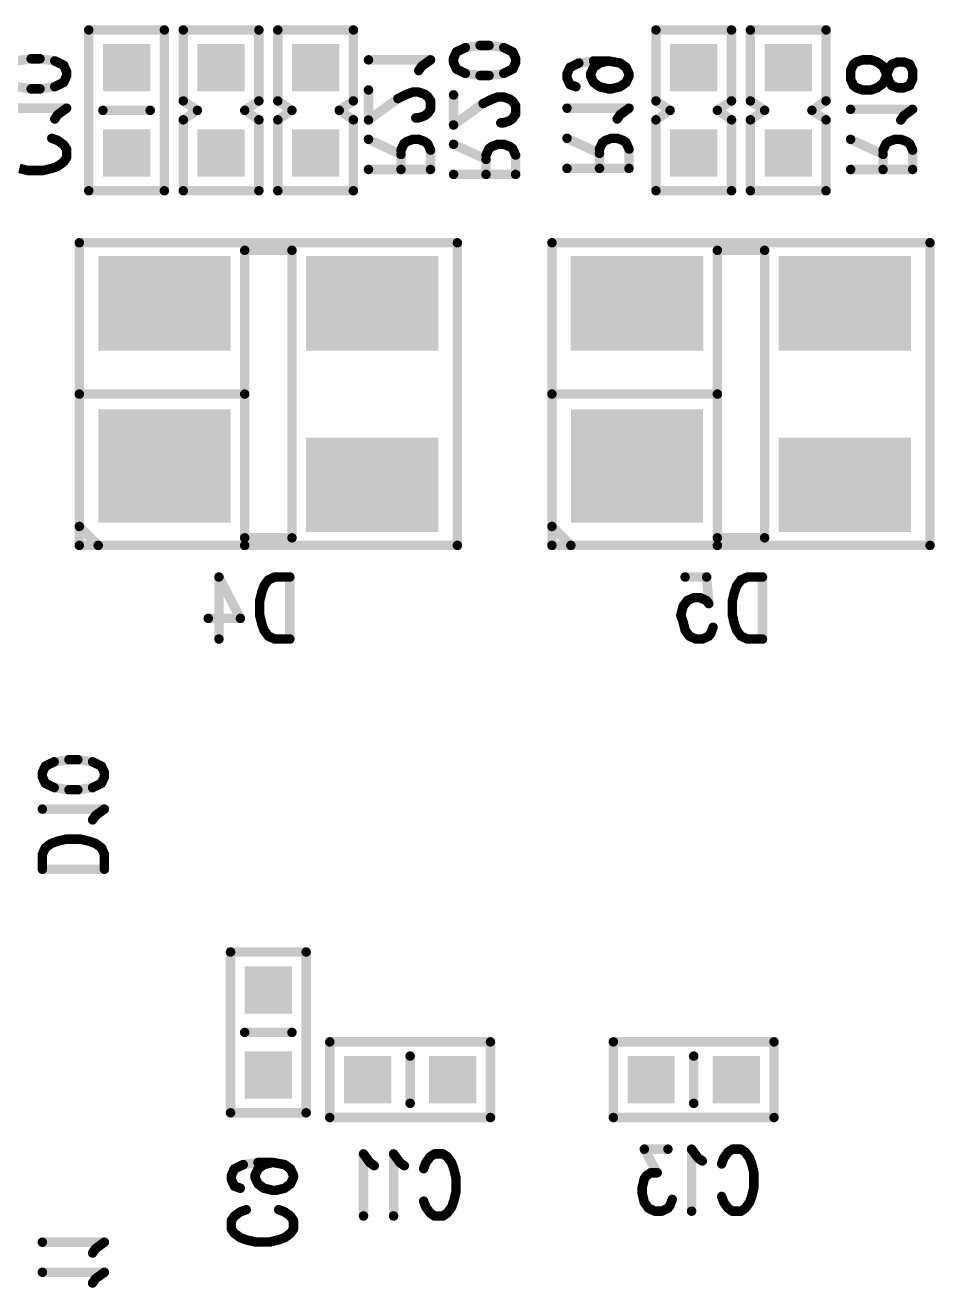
# Model space of a CAD drawing. Extents: x 100 to 144.1, y 92.5 to 144.1.
# Drawn here: x 109.68 to 119.3, y 119.05 to 132.4 of the extents above; entities that cross this region are included whole.
import ezdxf

# ---------------------------------------------------------------- set-up
doc = ezdxf.new("R2010")
doc.units = 0
doc.layers.get('0').update_dxf_attribs({"linetype": 'CONTINUOUS'})
doc.layers.add('MASK-BOTTOM_PHO', color=6, linetype='CONTINUOUS')
doc.layers.add('SILK-BOTTOM_PHO', color=12, linetype='CONTINUOUS')

# ---------------------------------------------------------------- blocks, each defined once
blk = doc.blocks.new('SQUARE_16')
blk.add_solid([(0.250062, 0.250062), (0.250062, -0.250062), (-0.250062, 0.250062), (-0.250062, -0.250062)])
blk = doc.blocks.new('SQUARE_33')
blk.add_solid([(0.499998, 0.499998), (0.499998, -0.499998), (-0.499998, 0.499998), (-0.499998, -0.499998)])
blk = doc.blocks.new('SQUARE_48')
blk.add_solid([(0.599948, 0.599948), (0.599948, -0.599948), (-0.599948, 0.599948), (-0.599948, -0.599948)])
blk = doc.blocks.new('ROUND_1')
at = {"const_width": 0.050038}
blk.add_lwpolyline([(-0.025018, 0, 1), (0.025018, 0, 1)], format="xyb", close=True, dxfattribs=at)

msp = doc.modelspace()

# ---------------------------------------------------------------- linework, layer by layer
at = {"layer": 'MASK-BOTTOM_PHO'}
for points, const_width in [([(110.949994, 129.45999), (111.350044, 129.45999)], 0.999996), ([(113.149888, 129.45999), (113.549938, 129.45999)], 0.999996), ([(115.949984, 129.45999), (116.350034, 129.45999)], 0.999996), ([(118.149878, 129.45999), (118.549928, 129.45999)], 0.999996), ([(111.05007, 127.739902), (111.249968, 127.739902)], 1.199896), ([(116.05006, 127.739902), (116.249958, 127.739902)], 1.199896), ([(113.149888, 127.540004), (113.549938, 127.540004)], 0.999996), ([(118.149878, 127.540004), (118.549928, 127.540004)], 0.999996)]:
    msp.add_lwpolyline(points, dxfattribs=dict(at, const_width=const_width))
at = {"layer": 'SILK-BOTTOM_PHO', "const_width": 0.100076}
for points in [[(111.149892, 132.350002), (110.350046, 132.350002)], [(110.350046, 132.350002), (110.350046, 130.64998)], [(111.149892, 130.64998), (111.149892, 132.350002)], [(111.350044, 131.59994), (111.350044, 132.350002)], [(111.350044, 132.350002), (112.14989, 132.350002)], [(112.14989, 132.350002), (112.14989, 131.59994)], [(112.350042, 131.59994), (112.350042, 132.350002)], [(112.350042, 132.350002), (113.149888, 132.350002)], [(113.149888, 132.350002), (113.149888, 131.59994)], [(116.350034, 131.59994), (116.350034, 132.350002)], [(116.350034, 132.350002), (117.14988, 132.350002)], [(117.14988, 132.350002), (117.14988, 131.59994)], [(117.350032, 131.59994), (117.350032, 132.350002)], [(117.350032, 132.350002), (118.149878, 132.350002)], [(118.149878, 132.350002), (118.149878, 131.59994)], [(114.209322, 132.050028), (114.240564, 132.1181)], [(114.240564, 132.1181), (114.33429, 132.163566)], [(114.33429, 132.163566), (114.4905, 132.186426)], [(114.4905, 132.186426), (114.58448, 132.186426)], [(114.58448, 132.186426), (114.74069, 132.163566)], [(114.74069, 132.163566), (114.834416, 132.1181)], [(114.834416, 132.1181), (114.865658, 132.050028)], [(109.58449, 132.02285), (109.7407, 132.045456)], [(109.7407, 132.045456), (109.834426, 132.045456)], [(109.834426, 132.045456), (109.990636, 132.02285)], [(109.990636, 132.02285), (110.084362, 131.977384)], [(113.965736, 132.034026), (113.3094, 132.034026)], [(113.871756, 131.965954), (113.965736, 132.034026)], [(114.209322, 132.004562), (114.209322, 132.050028)], [(114.240564, 131.936236), (114.209322, 132.004562)], [(114.865658, 132.004562), (114.834416, 131.936236)], [(114.865658, 132.050028), (114.865658, 132.004562)], [(115.53444, 131.99999), (115.440714, 131.954524)], [(115.69065, 132.02285), (115.53444, 131.99999)], [(115.84686, 132.02285), (115.69065, 132.02285)], [(115.753134, 131.99999), (115.69065, 131.954524)], [(115.84686, 132.02285), (115.753134, 131.99999)], [(115.971828, 131.99999), (115.84686, 132.02285)], [(116.034312, 131.954524), (115.971828, 131.99999)], [(118.440708, 131.98856), (118.409466, 131.920488)], [(118.47195, 132.01142), (118.440708, 131.98856)], [(118.534434, 132.034026), (118.47195, 132.01142)], [(118.62816, 132.034026), (118.534434, 132.034026)], [(118.690644, 132.01142), (118.62816, 132.034026)], [(118.753128, 131.965954), (118.690644, 132.01142)], [(118.815612, 131.943094), (118.846854, 131.98856)], [(118.846854, 131.98856), (118.909338, 132.01142)], [(118.909338, 132.01142), (118.971822, 132.01142)], [(118.971822, 132.01142), (119.034306, 131.98856)], [(119.034306, 131.98856), (119.065548, 131.920488)], [(110.084362, 131.977384), (110.115604, 131.909058)], [(110.115604, 131.863592), (110.084362, 131.79552)], [(110.115604, 131.909058), (110.115604, 131.863592)], [(113.840514, 131.920488), (113.871756, 131.965954)], [(114.33429, 131.891024), (114.240564, 131.936236)], [(114.4905, 131.868164), (114.33429, 131.891024)], [(114.58448, 131.868164), (114.4905, 131.868164)], [(114.74069, 131.891024), (114.58448, 131.868164)], [(114.834416, 131.936236), (114.74069, 131.891024)], [(115.440714, 131.954524), (115.409472, 131.886452)], [(115.409472, 131.886452), (115.409472, 131.840986)], [(115.69065, 131.954524), (115.659408, 131.886452)], [(115.659408, 131.886452), (115.659408, 131.863592)], [(115.659408, 131.863592), (115.69065, 131.79552)], [(116.065554, 131.886452), (116.034312, 131.954524)], [(116.034312, 131.79552), (116.065554, 131.863592)], [(116.065554, 131.863592), (116.065554, 131.886452)], [(118.409466, 131.920488), (118.409466, 131.829556)], [(118.78437, 131.897628), (118.753128, 131.965954)], [(118.753128, 131.78409), (118.78437, 131.852162)], [(118.78437, 131.852162), (118.815612, 131.943094)], [(118.815612, 131.806696), (118.78437, 131.897628)], [(119.065548, 131.920488), (119.065548, 131.829556)], [(109.7407, 131.727194), (109.58449, 131.750054)], [(109.834426, 131.727194), (109.7407, 131.727194)], [(109.990636, 131.750054), (109.834426, 131.727194)], [(110.084362, 131.79552), (109.990636, 131.750054)], [(113.3094, 131.397756), (113.3094, 131.716018)], [(115.409472, 131.840986), (115.440714, 131.77266)], [(115.440714, 131.77266), (115.503198, 131.750054)], [(115.69065, 131.79552), (115.753134, 131.750054)], [(115.753134, 131.750054), (115.84686, 131.727194)], [(115.84686, 131.727194), (115.878102, 131.727194)], [(115.878102, 131.727194), (115.971828, 131.750054)], [(115.971828, 131.750054), (116.034312, 131.79552)], [(118.409466, 131.829556), (118.440708, 131.761484)], [(118.440708, 131.761484), (118.47195, 131.738624)], [(118.47195, 131.738624), (118.534434, 131.716018)], [(118.534434, 131.716018), (118.62816, 131.716018)], [(118.62816, 131.716018), (118.690644, 131.738624)], [(118.690644, 131.738624), (118.753128, 131.78409)], [(118.846854, 131.761484), (118.815612, 131.806696)], [(118.909338, 131.738624), (118.846854, 131.761484)], [(118.971822, 131.738624), (118.909338, 131.738624)], [(119.034306, 131.761484), (118.971822, 131.738624)], [(119.065548, 131.829556), (119.034306, 131.761484)], [(111.499904, 131.500118), (111.350044, 131.59994)], [(112.14989, 131.59994), (112.00003, 131.500118)], [(112.499902, 131.500118), (112.350042, 131.59994)], [(113.149888, 131.59994), (113.000028, 131.500118)], [(113.62182, 131.625086), (113.3094, 131.397756)], [(113.715546, 131.670552), (113.62182, 131.625086)], [(113.77803, 131.693158), (113.715546, 131.670552)], [(113.840514, 131.693158), (113.77803, 131.693158)], [(113.903252, 131.670552), (113.840514, 131.693158)], [(113.934494, 131.647692), (113.903252, 131.670552)], [(113.965736, 131.602226), (113.934494, 131.647692)], [(113.965736, 131.511294), (113.965736, 131.602226)], [(114.209322, 131.345432), (114.209322, 131.663694)], [(114.615722, 131.618228), (114.521996, 131.572762)], [(114.678206, 131.640834), (114.615722, 131.618228)], [(114.74069, 131.640834), (114.678206, 131.640834)], [(114.803174, 131.618228), (114.74069, 131.640834)], [(114.834416, 131.595368), (114.803174, 131.618228)], [(114.865658, 131.549902), (114.834416, 131.595368)], [(116.499894, 131.500118), (116.350034, 131.59994)], [(117.14988, 131.59994), (117.00002, 131.500118)], [(117.499892, 131.500118), (117.350032, 131.59994)], [(118.149878, 131.59994), (118.000018, 131.500118)], [(110.115604, 131.522724), (109.459268, 131.522724)], [(109.990636, 131.409186), (110.021878, 131.454652)], [(110.021878, 131.454652), (110.115604, 131.522724)], [(110.499906, 131.500118), (111.000032, 131.500118)], [(111.350044, 131.400042), (111.499904, 131.500118)], [(112.00003, 131.500118), (112.14989, 131.400042)], [(112.350042, 131.400042), (112.499902, 131.500118)], [(113.000028, 131.500118), (113.149888, 131.400042)], [(113.903252, 131.443222), (113.934494, 131.465828)], [(113.934494, 131.465828), (113.965736, 131.511294)], [(114.521996, 131.572762), (114.209322, 131.345432)], [(114.834416, 131.413758), (114.865658, 131.45897)], [(114.865658, 131.45897), (114.865658, 131.549902)], [(116.065554, 131.522724), (115.409472, 131.522724)], [(115.940586, 131.409186), (115.971828, 131.454652)], [(115.971828, 131.454652), (116.065554, 131.522724)], [(116.350034, 131.400042), (116.499894, 131.500118)], [(117.00002, 131.500118), (117.14988, 131.400042)], [(117.350032, 131.400042), (117.499892, 131.500118)], [(118.000018, 131.500118), (118.149878, 131.400042)], [(119.065548, 131.511294), (118.409466, 131.511294)], [(118.971822, 131.443222), (119.065548, 131.511294)], [(111.350044, 130.64998), (111.350044, 131.400042)], [(112.14989, 131.400042), (112.14989, 130.64998)], [(112.350042, 130.64998), (112.350042, 131.400042)], [(113.149888, 131.400042), (113.149888, 130.64998)], [(113.809272, 131.420362), (113.840514, 131.420362)], [(113.840514, 131.420362), (113.903252, 131.443222)], [(114.709448, 131.368292), (114.74069, 131.368292)], [(114.74069, 131.368292), (114.803174, 131.390898)], [(114.803174, 131.390898), (114.834416, 131.413758)], [(116.350034, 130.64998), (116.350034, 131.400042)], [(117.14988, 131.400042), (117.14988, 130.64998)], [(117.350032, 130.64998), (117.350032, 131.400042)], [(118.149878, 131.400042), (118.149878, 130.64998)], [(118.94058, 131.397756), (118.971822, 131.443222)], [(109.959394, 131.204462), (110.021878, 131.181856)], [(110.021878, 131.181856), (110.084362, 131.13639)], [(113.653062, 131.034028), (113.3094, 131.193286)], [(113.77803, 131.193286), (113.715546, 131.170426)], [(113.840514, 131.193286), (113.77803, 131.193286)], [(113.903252, 131.170426), (113.840514, 131.193286)], [(115.753134, 131.045458), (115.409472, 131.204462)], [(115.815618, 131.181856), (115.784376, 131.158996)], [(115.878102, 131.204462), (115.815618, 131.181856)], [(115.940586, 131.204462), (115.878102, 131.204462)], [(116.00307, 131.181856), (115.940586, 131.204462)], [(116.034312, 131.158996), (116.00307, 131.181856)], [(118.753128, 131.034028), (118.409466, 131.193286)], [(118.878096, 131.193286), (118.815612, 131.170426)], [(118.94058, 131.193286), (118.878096, 131.193286)], [(119.003064, 131.170426), (118.94058, 131.193286)], [(110.084362, 131.13639), (110.115604, 131.090924)], [(110.115604, 131.090924), (110.115604, 130.999992)], [(113.684304, 131.14782), (113.653062, 131.079494)], [(113.653062, 131.079494), (113.653062, 130.875024)], [(113.715546, 131.170426), (113.684304, 131.14782)], [(113.934494, 131.14782), (113.903252, 131.170426)], [(113.965736, 131.079494), (113.934494, 131.14782)], [(113.965736, 130.875024), (113.965736, 131.079494)], [(114.553238, 130.981704), (114.209322, 131.140962)], [(114.58448, 131.095496), (114.553238, 131.02717)], [(114.615722, 131.118102), (114.58448, 131.095496)], [(114.678206, 131.140962), (114.615722, 131.118102)], [(114.74069, 131.140962), (114.678206, 131.140962)], [(114.803174, 131.118102), (114.74069, 131.140962)], [(114.834416, 131.095496), (114.803174, 131.118102)], [(114.865658, 131.02717), (114.834416, 131.095496)], [(115.784376, 131.158996), (115.753134, 131.090924)], [(115.753134, 131.090924), (115.753134, 130.886454)], [(116.065554, 131.090924), (116.034312, 131.158996)], [(116.065554, 130.886454), (116.065554, 131.090924)], [(118.78437, 131.14782), (118.753128, 131.079494)], [(118.753128, 131.079494), (118.753128, 130.875024)], [(118.815612, 131.170426), (118.78437, 131.14782)], [(119.034306, 131.14782), (119.003064, 131.170426)], [(119.065548, 131.079494), (119.034306, 131.14782)], [(119.065548, 130.875024), (119.065548, 131.079494)], [(110.084362, 130.954526), (110.021878, 130.90906)], [(110.115604, 130.999992), (110.084362, 130.954526)], [(114.553238, 131.02717), (114.553238, 130.8227)], [(114.865658, 130.8227), (114.865658, 131.02717)], [(109.709458, 130.863594), (109.615732, 130.886454)], [(109.865668, 130.863594), (109.709458, 130.863594)], [(109.959394, 130.886454), (109.865668, 130.863594)], [(110.021878, 130.90906), (109.959394, 130.886454)], [(113.965736, 130.875024), (113.3094, 130.875024)], [(114.865658, 130.8227), (114.209322, 130.8227)], [(116.065554, 130.886454), (115.409472, 130.886454)], [(119.065548, 130.875024), (118.409466, 130.875024)], [(110.350046, 130.64998), (111.149892, 130.64998)], [(112.14989, 130.64998), (111.350044, 130.64998)], [(113.149888, 130.64998), (112.350042, 130.64998)], [(117.14988, 130.64998), (116.350034, 130.64998)], [(118.149878, 130.64998), (117.350032, 130.64998)], [(114.249962, 130.10007), (110.24997, 130.10007)], [(110.24997, 130.10007), (110.24997, 127.100076)], [(112.499902, 130.02006), (112.00003, 130.02006)], [(112.00003, 130.02006), (112.00003, 126.979934)], [(112.499902, 126.979934), (112.499902, 130.02006)], [(114.249962, 126.899924), (114.249962, 130.10007)], [(119.249952, 130.10007), (115.24996, 130.10007)], [(115.24996, 130.10007), (115.24996, 127.100076)], [(117.499892, 130.02006), (117.00002, 130.02006)], [(117.00002, 130.02006), (117.00002, 126.979934)], [(117.499892, 126.979934), (117.499892, 130.02006)], [(119.249952, 126.899924), (119.249952, 130.10007)], [(112.00003, 128.500124), (110.24997, 128.500124)], [(110.24997, 128.500124), (110.24997, 126.899924)], [(112.00003, 126.899924), (112.00003, 128.500124)], [(117.00002, 128.500124), (115.24996, 128.500124)], [(115.24996, 128.500124), (115.24996, 126.899924)], [(117.00002, 126.899924), (117.00002, 128.500124)], [(110.24997, 127.100076), (110.450122, 126.899924)], [(115.24996, 127.100076), (115.450112, 126.899924)], [(112.00003, 126.979934), (112.499902, 126.979934)], [(117.00002, 126.979934), (117.499892, 126.979934)], [(110.24997, 126.899924), (112.00003, 126.899924)], [(110.450122, 126.899924), (114.249962, 126.899924)], [(115.24996, 126.899924), (117.00002, 126.899924)], [(115.450112, 126.899924), (119.249952, 126.899924)], [(111.727234, 126.56566), (111.954564, 126.128018)], [(111.727234, 126.56566), (111.727234, 125.909324)], [(112.249966, 126.534418), (112.2045, 126.471934)], [(112.318292, 126.56566), (112.249966, 126.534418)], [(112.477296, 126.56566), (112.318292, 126.56566)], [(112.477296, 126.56566), (112.477296, 125.909324)], [(116.659152, 126.56566), (116.886482, 126.56566)], [(116.886482, 126.56566), (116.909088, 126.284482)], [(117.249956, 126.534418), (117.20449, 126.471934)], [(117.318282, 126.56566), (117.249956, 126.534418)], [(117.477286, 126.56566), (117.318282, 126.56566)], [(117.477286, 126.56566), (117.477286, 125.909324)], [(112.181894, 126.40945), (112.159034, 126.315724)], [(112.2045, 126.471934), (112.181894, 126.40945)], [(117.181884, 126.40945), (117.159024, 126.315724)], [(117.20449, 126.471934), (117.181884, 126.40945)], [(112.159034, 126.315724), (112.159034, 126.15926)], [(116.636292, 126.25324), (116.613686, 126.15926)], [(116.681758, 126.315724), (116.636292, 126.25324)], [(116.750084, 126.346966), (116.681758, 126.315724)], [(116.818156, 126.346966), (116.750084, 126.346966)], [(116.886482, 126.315724), (116.818156, 126.346966)], [(116.909088, 126.284482), (116.886482, 126.315724)], [(117.159024, 126.315724), (117.159024, 126.15926)], [(111.954564, 126.128018), (111.613696, 126.128018)], [(112.159034, 126.15926), (112.181894, 126.065534)], [(116.613686, 126.15926), (116.636292, 126.096776)], [(117.159024, 126.15926), (117.181884, 126.065534)], [(112.181894, 126.065534), (112.2045, 126.00305)], [(112.2045, 126.00305), (112.249966, 125.940566)], [(116.636292, 126.096776), (116.659152, 126.00305)], [(116.659152, 126.00305), (116.704618, 125.940566)], [(116.931694, 125.971808), (116.954554, 126.034292)], [(117.181884, 126.065534), (117.20449, 126.00305)], [(117.20449, 126.00305), (117.249956, 125.940566)], [(112.249966, 125.940566), (112.318292, 125.909324)], [(112.318292, 125.909324), (112.477296, 125.909324)], [(116.704618, 125.940566), (116.77269, 125.909324)], [(116.77269, 125.909324), (116.841016, 125.909324)], [(116.841016, 125.909324), (116.909088, 125.940566)], [(116.909088, 125.940566), (116.931694, 125.971808)], [(117.249956, 125.940566), (117.318282, 125.909324)], [(117.318282, 125.909324), (117.477286, 125.909324)], [(109.859318, 124.497846), (109.89056, 124.565918)], [(109.89056, 124.565918), (109.984286, 124.611384)], [(109.984286, 124.611384), (110.14075, 124.63399)], [(110.14075, 124.63399), (110.234476, 124.63399)], [(110.234476, 124.63399), (110.390686, 124.611384)], [(110.390686, 124.611384), (110.484412, 124.565918)], [(110.484412, 124.565918), (110.515654, 124.497846)], [(109.859318, 124.45238), (109.859318, 124.497846)], [(109.89056, 124.384054), (109.859318, 124.45238)], [(109.984286, 124.338588), (109.89056, 124.384054)], [(110.484412, 124.384054), (110.390686, 124.338588)], [(110.515654, 124.45238), (110.484412, 124.384054)], [(110.515654, 124.497846), (110.515654, 124.45238)], [(110.14075, 124.315982), (109.984286, 124.338588)], [(110.234476, 124.315982), (110.14075, 124.315982)], [(110.390686, 124.338588), (110.234476, 124.315982)], [(110.515654, 124.111258), (109.859318, 124.111258)], [(110.421928, 124.043186), (110.515654, 124.111258)], [(110.390686, 123.99772), (110.421928, 124.043186)], [(109.953044, 123.747784), (109.89056, 123.702318)], [(110.015528, 123.77039), (109.953044, 123.747784)], [(110.109254, 123.79325), (110.015528, 123.77039)], [(110.265718, 123.79325), (110.109254, 123.79325)], [(110.359444, 123.77039), (110.265718, 123.79325)], [(110.421928, 123.747784), (110.359444, 123.77039)], [(110.484412, 123.702318), (110.421928, 123.747784)], [(109.89056, 123.702318), (109.859318, 123.633992)], [(109.859318, 123.633992), (109.859318, 123.474988)], [(110.515654, 123.633992), (110.484412, 123.702318)], [(110.515654, 123.474988), (110.515654, 123.633992)], [(110.515654, 123.474988), (109.859318, 123.474988)], [(111.849916, 122.599958), (111.849916, 120.899936)], [(112.650016, 122.599958), (111.849916, 122.599958)], [(112.650016, 120.899936), (112.650016, 122.599958)], [(112.499902, 121.750074), (112.00003, 121.750074)], [(114.599974, 121.649998), (112.899952, 121.649998)], [(112.899952, 121.649998), (112.899952, 120.849898)], [(114.599974, 120.849898), (114.599974, 121.649998)], [(117.599968, 121.649998), (115.899946, 121.649998)], [(115.899946, 121.649998), (115.899946, 120.849898)], [(117.599968, 120.849898), (117.599968, 121.649998)], [(113.75009, 121.499884), (113.75009, 121.000012)], [(116.750084, 121.000012), (116.750084, 121.499884)], [(111.849916, 120.899936), (112.650016, 120.899936)], [(112.899952, 120.849898), (114.599974, 120.849898)], [(115.899946, 120.849898), (117.599968, 120.849898)], [(116.477288, 120.515634), (116.227352, 120.515634)], [(116.227352, 120.515634), (116.36375, 120.265698)], [(116.79555, 120.421908), (116.727224, 120.515634)], [(116.727224, 120.515634), (116.727224, 119.859298)], [(117.113558, 120.484392), (117.159024, 120.515634)], [(117.159024, 120.515634), (117.249956, 120.515634)], [(117.249956, 120.515634), (117.295422, 120.484392)], [(112.140746, 120.374918), (111.984282, 120.352312)], [(112.296956, 120.374918), (112.140746, 120.374918)], [(112.296956, 120.374918), (112.20323, 120.352312)], [(112.421924, 120.352312), (112.296956, 120.374918)], [(113.324894, 120.37187), (113.256822, 120.465596)], [(113.256822, 120.465596), (113.256822, 119.80926)], [(113.37036, 120.340628), (113.324894, 120.37187)], [(113.643156, 120.37187), (113.575084, 120.465596)], [(113.575084, 120.465596), (113.575084, 119.80926)], [(113.688622, 120.340628), (113.643156, 120.37187)], [(113.893092, 120.309386), (113.915952, 120.37187)], [(113.915952, 120.37187), (113.961418, 120.434354)], [(113.961418, 120.434354), (114.006884, 120.465596)], [(114.006884, 120.465596), (114.097816, 120.465596)], [(114.097816, 120.465596), (114.143282, 120.434354)], [(114.143282, 120.434354), (114.188748, 120.37187)], [(114.188748, 120.37187), (114.211354, 120.309386)], [(116.841016, 120.390666), (116.79555, 120.421908)], [(117.045486, 120.359424), (117.068092, 120.421908)], [(117.068092, 120.421908), (117.113558, 120.484392)], [(117.295422, 120.484392), (117.340888, 120.421908)], [(117.340888, 120.421908), (117.363748, 120.359424)], [(111.890556, 120.306846), (111.859314, 120.23852)], [(111.859314, 120.23852), (111.859314, 120.193308)], [(111.984282, 120.352312), (111.890556, 120.306846)], [(112.140746, 120.306846), (112.10925, 120.23852)], [(112.10925, 120.23852), (112.10925, 120.215914)], [(112.20323, 120.352312), (112.140746, 120.306846)], [(112.484408, 120.306846), (112.421924, 120.352312)], [(112.51565, 120.23852), (112.484408, 120.306846)], [(112.51565, 120.215914), (112.51565, 120.23852)], [(114.211354, 120.309386), (114.234214, 120.21566)], [(116.249958, 120.234456), (116.227352, 120.203214)], [(116.295424, 120.265698), (116.249958, 120.234456)], [(116.36375, 120.265698), (116.295424, 120.265698)], [(117.363748, 120.359424), (117.386354, 120.265698)], [(117.386354, 120.265698), (117.386354, 120.109488)], [(111.859314, 120.193308), (111.890556, 120.124982)], [(111.890556, 120.124982), (111.95304, 120.102376)], [(112.10925, 120.215914), (112.140746, 120.147842)], [(112.140746, 120.147842), (112.20323, 120.102376)], [(112.20323, 120.102376), (112.296956, 120.079516)], [(112.328198, 120.079516), (112.421924, 120.102376)], [(112.421924, 120.102376), (112.484408, 120.147842)], [(112.484408, 120.147842), (112.51565, 120.215914)], [(114.234214, 120.21566), (114.234214, 120.05945)], [(116.227352, 120.203214), (116.204492, 120.109488)], [(116.204492, 120.109488), (116.204492, 120.04675)], [(117.386354, 120.109488), (117.363748, 120.015508)], [(112.296956, 120.079516), (112.328198, 120.079516)], [(114.234214, 120.05945), (114.211354, 119.965724)], [(116.204492, 120.04675), (116.227352, 119.953024)], [(116.499894, 119.921782), (116.522754, 119.984266)], [(117.068092, 119.953024), (117.045486, 120.015508)], [(117.363748, 120.015508), (117.340888, 119.953024)], [(111.890556, 119.80672), (111.95304, 119.852186)], [(111.95304, 119.852186), (112.015524, 119.875046)], [(112.35944, 119.875046), (112.421924, 119.852186)], [(112.421924, 119.852186), (112.484408, 119.80672)], [(113.915952, 119.90324), (113.893092, 119.965724)], [(113.961418, 119.840502), (113.915952, 119.90324)], [(114.006884, 119.80926), (113.961418, 119.840502)], [(114.143282, 119.840502), (114.097816, 119.80926)], [(114.188748, 119.90324), (114.143282, 119.840502)], [(114.211354, 119.965724), (114.188748, 119.90324)], [(116.227352, 119.953024), (116.272818, 119.89054)], [(116.272818, 119.89054), (116.34089, 119.859298)], [(116.34089, 119.859298), (116.409216, 119.859298)], [(116.409216, 119.859298), (116.477288, 119.89054)], [(116.477288, 119.89054), (116.499894, 119.921782)], [(117.113558, 119.89054), (117.068092, 119.953024)], [(117.159024, 119.859298), (117.113558, 119.89054)], [(117.249956, 119.859298), (117.159024, 119.859298)], [(117.295422, 119.89054), (117.249956, 119.859298)], [(117.340888, 119.953024), (117.295422, 119.89054)], [(111.859314, 119.761254), (111.890556, 119.80672)], [(111.859314, 119.670576), (111.859314, 119.761254)], [(112.484408, 119.80672), (112.51565, 119.761254)], [(112.51565, 119.761254), (112.51565, 119.670576)], [(114.097816, 119.80926), (114.006884, 119.80926)], [(111.890556, 119.62511), (111.859314, 119.670576)], [(111.95304, 119.579644), (111.890556, 119.62511)], [(112.015524, 119.556784), (111.95304, 119.579644)], [(112.421924, 119.579644), (112.35944, 119.556784)], [(112.484408, 119.62511), (112.421924, 119.579644)], [(112.51565, 119.670576), (112.484408, 119.62511)], [(110.515654, 119.531892), (109.859318, 119.531892)], [(110.390686, 119.4181), (110.421928, 119.463566)], [(110.421928, 119.463566), (110.515654, 119.531892)], [(112.10925, 119.534178), (112.015524, 119.556784)], [(112.265714, 119.534178), (112.10925, 119.534178)], [(112.35944, 119.556784), (112.265714, 119.534178)], [(110.515654, 119.21363), (109.859318, 119.21363)], [(110.421928, 119.145558), (110.515654, 119.21363)], [(110.390686, 119.100092), (110.421928, 119.145558)]]:
    msp.add_lwpolyline(points, dxfattribs=at)

# ---------------------------------------------------------------- block references
at = {"layer": 'MASK-BOTTOM_PHO'}
for name, p in [('SQUARE_16', (110.750096, 131.949952)), ('SQUARE_16', (111.750094, 131.949952)), ('SQUARE_16', (112.750092, 131.949952)), ('SQUARE_16', (116.750084, 131.949952)), ('SQUARE_16', (117.750082, 131.949952)), ('SQUARE_16', (110.750096, 131.05003)), ('SQUARE_16', (111.750094, 131.05003)), ('SQUARE_16', (112.750092, 131.05003)), ('SQUARE_16', (116.750084, 131.05003)), ('SQUARE_16', (117.750082, 131.05003)), ('SQUARE_33', (110.949994, 129.45999)), ('SQUARE_33', (111.350044, 129.45999)), ('SQUARE_33', (113.149888, 129.45999)), ('SQUARE_33', (113.549938, 129.45999)), ('SQUARE_33', (115.949984, 129.45999)), ('SQUARE_33', (116.350034, 129.45999)), ('SQUARE_33', (118.149878, 129.45999)), ('SQUARE_33', (118.549928, 129.45999)), ('SQUARE_48', (111.05007, 127.739902)), ('SQUARE_48', (111.249968, 127.739902)), ('SQUARE_48', (116.05006, 127.739902)), ('SQUARE_48', (116.249958, 127.739902)), ('SQUARE_33', (113.149888, 127.540004)), ('SQUARE_33', (113.549938, 127.540004)), ('SQUARE_33', (118.149878, 127.540004)), ('SQUARE_33', (118.549928, 127.540004)), ('SQUARE_16', (112.249966, 122.199908)), ('SQUARE_16', (112.249966, 121.299986)), ('SQUARE_16', (113.300002, 121.249948)), ('SQUARE_16', (114.199924, 121.249948)), ('SQUARE_16', (116.299996, 121.249948)), ('SQUARE_16', (117.199918, 121.249948))]:
    msp.add_blockref(name, p, dxfattribs=at)
at = {"layer": 'SILK-BOTTOM_PHO'}
for p in [(110.350046, 132.350002), (111.149892, 132.350002), (111.350044, 132.350002), (112.14989, 132.350002), (112.350042, 132.350002), (113.149888, 132.350002), (116.350034, 132.350002), (117.14988, 132.350002), (117.350032, 132.350002), (118.149878, 132.350002), (114.240564, 132.1181), (114.33429, 132.163566), (114.4905, 132.186426), (114.58448, 132.186426), (114.74069, 132.163566), (114.834416, 132.1181), (109.7407, 132.045456), (109.834426, 132.045456), (109.990636, 132.02285), (113.3094, 132.034026), (113.965736, 132.034026), (114.209322, 132.050028), (114.209322, 132.004562), (114.865658, 132.050028), (114.865658, 132.004562), (114.865658, 132.004562), (115.53444, 131.99999), (115.69065, 132.02285), (115.753134, 131.99999), (115.84686, 132.02285), (115.84686, 132.02285), (115.971828, 131.99999), (118.440708, 131.98856), (118.47195, 132.01142), (118.534434, 132.034026), (118.62816, 132.034026), (118.690644, 132.01142), (118.846854, 131.98856), (118.909338, 132.01142), (118.971822, 132.01142), (119.034306, 131.98856), (110.084362, 131.977384), (110.115604, 131.909058), (110.115604, 131.863592), (110.115604, 131.863592), (113.840514, 131.920488), (113.871756, 131.965954), (114.240564, 131.936236), (114.240564, 131.936236), (114.33429, 131.891024), (114.4905, 131.868164), (114.58448, 131.868164), (114.74069, 131.891024), (114.834416, 131.936236), (114.834416, 131.936236), (115.409472, 131.886452), (115.440714, 131.954524), (115.659408, 131.886452), (115.659408, 131.863592), (115.69065, 131.954524), (116.034312, 131.954524), (116.065554, 131.886452), (116.065554, 131.863592), (118.409466, 131.920488), (118.753128, 131.965954), (118.78437, 131.897628), (118.78437, 131.852162), (118.815612, 131.943094), (119.065548, 131.920488), (109.7407, 131.727194), (109.834426, 131.727194), (109.990636, 131.750054), (110.084362, 131.79552), (113.3094, 131.716018), (115.409472, 131.840986), (115.440714, 131.77266), (115.503198, 131.750054), (115.69065, 131.79552), (115.753134, 131.750054), (115.84686, 131.727194), (115.878102, 131.727194), (115.971828, 131.750054), (116.034312, 131.79552), (118.409466, 131.829556), (118.440708, 131.761484), (118.47195, 131.738624), (118.534434, 131.716018), (118.62816, 131.716018), (118.690644, 131.738624), (118.753128, 131.78409), (118.815612, 131.806696), (118.846854, 131.761484), (118.909338, 131.738624), (118.971822, 131.738624), (119.034306, 131.761484), (119.065548, 131.829556), (119.065548, 131.829556), (111.350044, 131.59994), (112.14989, 131.59994), (112.350042, 131.59994), (113.149888, 131.59994), (113.62182, 131.625086), (113.715546, 131.670552), (113.77803, 131.693158), (113.840514, 131.693158), (113.903252, 131.670552), (113.903252, 131.670552), (113.934494, 131.647692), (113.965736, 131.602226), (114.209322, 131.663694), (114.615722, 131.618228), (114.678206, 131.640834), (114.74069, 131.640834), (114.803174, 131.618228), (114.834416, 131.595368), (116.350034, 131.59994), (117.14988, 131.59994), (117.350032, 131.59994), (118.149878, 131.59994), (110.021878, 131.454652), (110.115604, 131.522724), (110.499906, 131.500118), (111.000032, 131.500118), (111.499904, 131.500118), (112.00003, 131.500118), (112.499902, 131.500118), (113.000028, 131.500118), (113.934494, 131.465828), (113.965736, 131.511294), (114.521996, 131.572762), (114.865658, 131.549902), (114.865658, 131.45897), (115.409472, 131.522724), (115.971828, 131.454652), (116.065554, 131.522724), (116.499894, 131.500118), (117.00002, 131.500118), (117.499892, 131.500118), (118.000018, 131.500118), (118.409466, 131.511294), (119.065548, 131.511294), (109.990636, 131.409186), (111.350044, 131.400042), (112.14989, 131.400042), (112.350042, 131.400042), (113.149888, 131.400042), (113.3094, 131.397756), (113.809272, 131.420362), (113.840514, 131.420362), (113.903252, 131.443222), (113.903252, 131.443222), (114.209322, 131.345432), (114.709448, 131.368292), (114.74069, 131.368292), (114.803174, 131.390898), (114.834416, 131.413758), (115.940586, 131.409186), (116.350034, 131.400042), (117.14988, 131.400042), (117.350032, 131.400042), (118.149878, 131.400042), (118.94058, 131.397756), (118.971822, 131.443222), (109.959394, 131.204462), (110.021878, 131.181856), (113.3094, 131.193286), (113.77803, 131.193286), (113.840514, 131.193286), (115.409472, 131.204462), (115.815618, 131.181856), (115.878102, 131.204462), (115.940586, 131.204462), (116.00307, 131.181856), (118.409466, 131.193286), (118.878096, 131.193286), (118.94058, 131.193286), (110.084362, 131.13639), (110.115604, 131.090924), (113.653062, 131.079494), (113.684304, 131.14782), (113.715546, 131.170426), (113.903252, 131.170426), (113.903252, 131.170426), (113.934494, 131.14782), (113.965736, 131.079494), (114.209322, 131.140962), (114.58448, 131.095496), (114.615722, 131.118102), (114.678206, 131.140962), (114.74069, 131.140962), (114.803174, 131.118102), (114.834416, 131.095496), (115.753134, 131.090924), (115.784376, 131.158996), (116.034312, 131.158996), (116.065554, 131.090924), (118.753128, 131.079494), (118.78437, 131.14782), (118.815612, 131.170426), (119.003064, 131.170426), (119.034306, 131.14782), (119.065548, 131.079494), (110.084362, 130.954526), (110.115604, 130.999992), (113.653062, 131.034028), (114.553238, 131.02717), (114.553238, 130.981704), (114.865658, 131.02717), (115.753134, 131.045458), (118.753128, 131.034028), (109.709458, 130.863594), (109.865668, 130.863594), (109.959394, 130.886454), (110.021878, 130.90906), (113.3094, 130.875024), (113.653062, 130.875024), (113.965736, 130.875024), (113.965736, 130.875024), (114.209322, 130.8227), (114.553238, 130.8227), (114.865658, 130.8227), (114.865658, 130.8227), (115.409472, 130.886454), (115.753134, 130.886454), (116.065554, 130.886454), (116.065554, 130.886454), (118.409466, 130.875024), (118.753128, 130.875024), (119.065548, 130.875024), (119.065548, 130.875024), (110.350046, 130.64998), (111.149892, 130.64998), (111.149892, 130.64998), (111.350044, 130.64998), (112.14989, 130.64998), (112.14989, 130.64998), (112.350042, 130.64998), (113.149888, 130.64998), (113.149888, 130.64998), (116.350034, 130.64998), (117.14988, 130.64998), (117.14988, 130.64998), (117.350032, 130.64998), (118.149878, 130.64998), (118.149878, 130.64998), (110.24997, 130.10007), (112.00003, 130.02006), (112.499902, 130.02006), (114.249962, 130.10007), (115.24996, 130.10007), (117.00002, 130.02006), (117.499892, 130.02006), (119.249952, 130.10007), (110.24997, 128.500124), (112.00003, 128.500124), (115.24996, 128.500124), (117.00002, 128.500124), (110.24997, 127.100076), (110.24997, 127.100076), (115.24996, 127.100076), (115.24996, 127.100076), (112.00003, 126.979934), (112.00003, 126.979934), (112.499902, 126.979934), (117.00002, 126.979934), (117.00002, 126.979934), (117.499892, 126.979934), (110.24997, 126.899924), (110.24997, 126.899924), (110.450122, 126.899924), (112.00003, 126.899924), (114.249962, 126.899924), (115.24996, 126.899924), (115.24996, 126.899924), (115.450112, 126.899924), (117.00002, 126.899924), (119.249952, 126.899924), (111.727234, 126.56566), (111.727234, 126.56566), (112.249966, 126.534418), (112.318292, 126.56566), (112.477296, 126.56566), (112.477296, 126.56566), (116.659152, 126.56566), (116.886482, 126.56566), (117.249956, 126.534418), (117.318282, 126.56566), (117.477286, 126.56566), (117.477286, 126.56566), (112.181894, 126.40945), (112.2045, 126.471934), (117.181884, 126.40945), (117.20449, 126.471934), (112.159034, 126.315724), (116.636292, 126.25324), (116.681758, 126.315724), (116.750084, 126.346966), (116.818156, 126.346966), (116.886482, 126.315724), (116.909088, 126.284482), (117.159024, 126.315724), (111.613696, 126.128018), (111.954564, 126.128018), (112.159034, 126.15926), (116.613686, 126.15926), (117.159024, 126.15926), (112.181894, 126.065534), (112.2045, 126.00305), (116.636292, 126.096776), (116.659152, 126.00305), (116.954554, 126.034292), (117.181884, 126.065534), (117.20449, 126.00305), (111.727234, 125.909324), (112.249966, 125.940566), (112.318292, 125.909324), (112.477296, 125.909324), (112.477296, 125.909324), (116.704618, 125.940566), (116.77269, 125.909324), (116.841016, 125.909324), (116.909088, 125.940566), (116.931694, 125.971808), (117.249956, 125.940566), (117.318282, 125.909324), (117.477286, 125.909324), (117.477286, 125.909324), (109.89056, 124.565918), (109.984286, 124.611384), (110.14075, 124.63399), (110.234476, 124.63399), (110.390686, 124.611384), (110.484412, 124.565918), (109.859318, 124.497846), (109.859318, 124.45238), (109.89056, 124.384054), (110.484412, 124.384054), (110.515654, 124.497846), (110.515654, 124.45238), (110.515654, 124.45238), (109.984286, 124.338588), (110.14075, 124.315982), (110.234476, 124.315982), (110.390686, 124.338588), (109.859318, 124.111258), (110.515654, 124.111258), (110.390686, 123.99772), (110.421928, 124.043186), (109.953044, 123.747784), (110.015528, 123.77039), (110.109254, 123.79325), (110.265718, 123.79325), (110.359444, 123.77039), (110.421928, 123.747784), (109.859318, 123.633992), (109.89056, 123.702318), (110.484412, 123.702318), (110.515654, 123.633992), (109.859318, 123.474988), (109.859318, 123.474988), (110.515654, 123.474988), (110.515654, 123.474988), (111.849916, 122.599958), (111.849916, 122.599958), (112.650016, 122.599958), (112.00003, 121.750074), (112.499902, 121.750074), (112.899952, 121.649998), (114.599974, 121.649998), (115.899946, 121.649998), (117.599968, 121.649998), (117.599968, 121.649998), (113.75009, 121.499884), (116.750084, 121.499884), (113.75009, 121.000012), (116.750084, 121.000012), (111.849916, 120.899936), (112.650016, 120.899936), (112.899952, 120.849898), (112.899952, 120.849898), (114.599974, 120.849898), (115.899946, 120.849898), (117.599968, 120.849898), (116.227352, 120.515634), (116.477288, 120.515634), (116.727224, 120.515634), (117.159024, 120.515634), (117.249956, 120.515634), (112.140746, 120.374918), (112.296956, 120.374918), (112.296956, 120.374918), (113.256822, 120.465596), (113.324894, 120.37187), (113.575084, 120.465596), (113.643156, 120.37187), (113.915952, 120.37187), (113.961418, 120.434354), (114.006884, 120.465596), (114.097816, 120.465596), (114.143282, 120.434354), (114.188748, 120.37187), (116.79555, 120.421908), (116.841016, 120.390666), (117.068092, 120.421908), (117.113558, 120.484392), (117.295422, 120.484392), (117.340888, 120.421908), (111.859314, 120.23852), (111.890556, 120.306846), (111.984282, 120.352312), (112.10925, 120.23852), (112.140746, 120.306846), (112.20323, 120.352312), (112.421924, 120.352312), (112.484408, 120.306846), (112.51565, 120.23852), (113.37036, 120.340628), (113.688622, 120.340628), (113.893092, 120.309386), (114.211354, 120.309386), (116.249958, 120.234456), (116.295424, 120.265698), (116.36375, 120.265698), (117.045486, 120.359424), (117.363748, 120.359424), (117.386354, 120.265698), (111.859314, 120.193308), (111.890556, 120.124982), (111.95304, 120.102376), (112.10925, 120.215914), (112.140746, 120.147842), (112.20323, 120.102376), (112.421924, 120.102376), (112.484408, 120.147842), (112.51565, 120.215914), (114.234214, 120.21566), (116.204492, 120.109488), (116.227352, 120.203214), (117.386354, 120.109488), (112.296956, 120.079516), (112.328198, 120.079516), (114.234214, 120.05945), (116.204492, 120.04675), (116.522754, 119.984266), (117.045486, 120.015508), (117.363748, 120.015508), (111.95304, 119.852186), (112.015524, 119.875046), (112.35944, 119.875046), (112.421924, 119.852186), (113.893092, 119.965724), (113.915952, 119.90324), (113.961418, 119.840502), (114.143282, 119.840502), (114.188748, 119.90324), (114.211354, 119.965724), (116.227352, 119.953024), (116.272818, 119.89054), (116.34089, 119.859298), (116.409216, 119.859298), (116.477288, 119.89054), (116.499894, 119.921782), (116.727224, 119.859298), (117.068092, 119.953024), (117.113558, 119.89054), (117.159024, 119.859298), (117.249956, 119.859298), (117.295422, 119.89054), (117.340888, 119.953024), (111.859314, 119.761254), (111.890556, 119.80672), (112.484408, 119.80672), (112.51565, 119.761254), (113.256822, 119.80926), (113.575084, 119.80926), (114.006884, 119.80926), (114.097816, 119.80926), (111.859314, 119.670576), (111.890556, 119.62511), (111.95304, 119.579644), (112.421924, 119.579644), (112.484408, 119.62511), (112.51565, 119.670576), (109.859318, 119.531892), (110.421928, 119.463566), (110.515654, 119.531892), (112.015524, 119.556784), (112.10925, 119.534178), (112.265714, 119.534178), (112.35944, 119.556784), (110.390686, 119.4181), (109.859318, 119.21363), (110.515654, 119.21363), (110.390686, 119.100092), (110.421928, 119.145558)]:
    msp.add_blockref('ROUND_1', p, dxfattribs=at)

doc.saveas('drawing.dxf')
